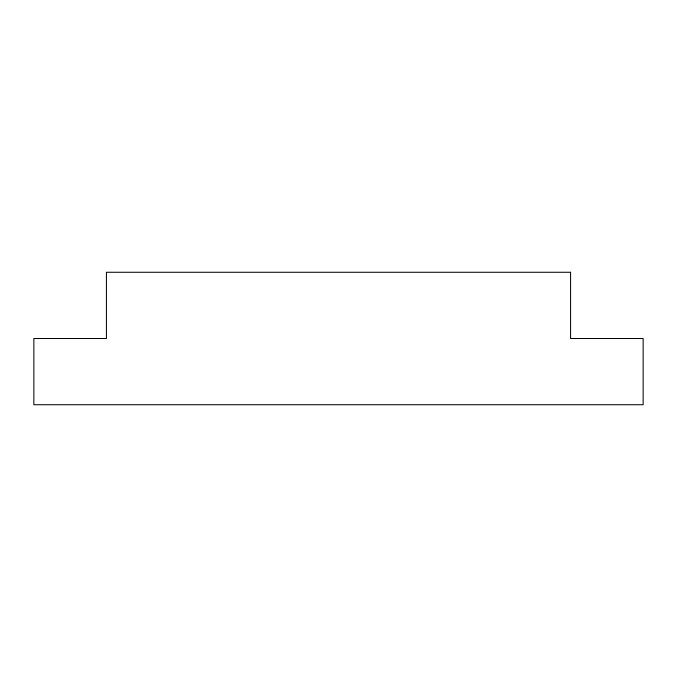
<?xml version="1.0" encoding="UTF-8"?>
<svg xmlns="http://www.w3.org/2000/svg" width="677" height="677" viewBox="0 0 677 677"><rect width="100%" height="100%" fill="white"/><g stroke="black" fill="none" stroke-linecap="round" stroke-linejoin="round"><path stroke-width="1.02" d="M570.576 272.272L106.424 272.272L106.424 338.5L33.85 338.5L33.85 404.728L643.15 404.728L643.15 338.5L570.576 338.5L570.576 272.272"/></g></svg>
